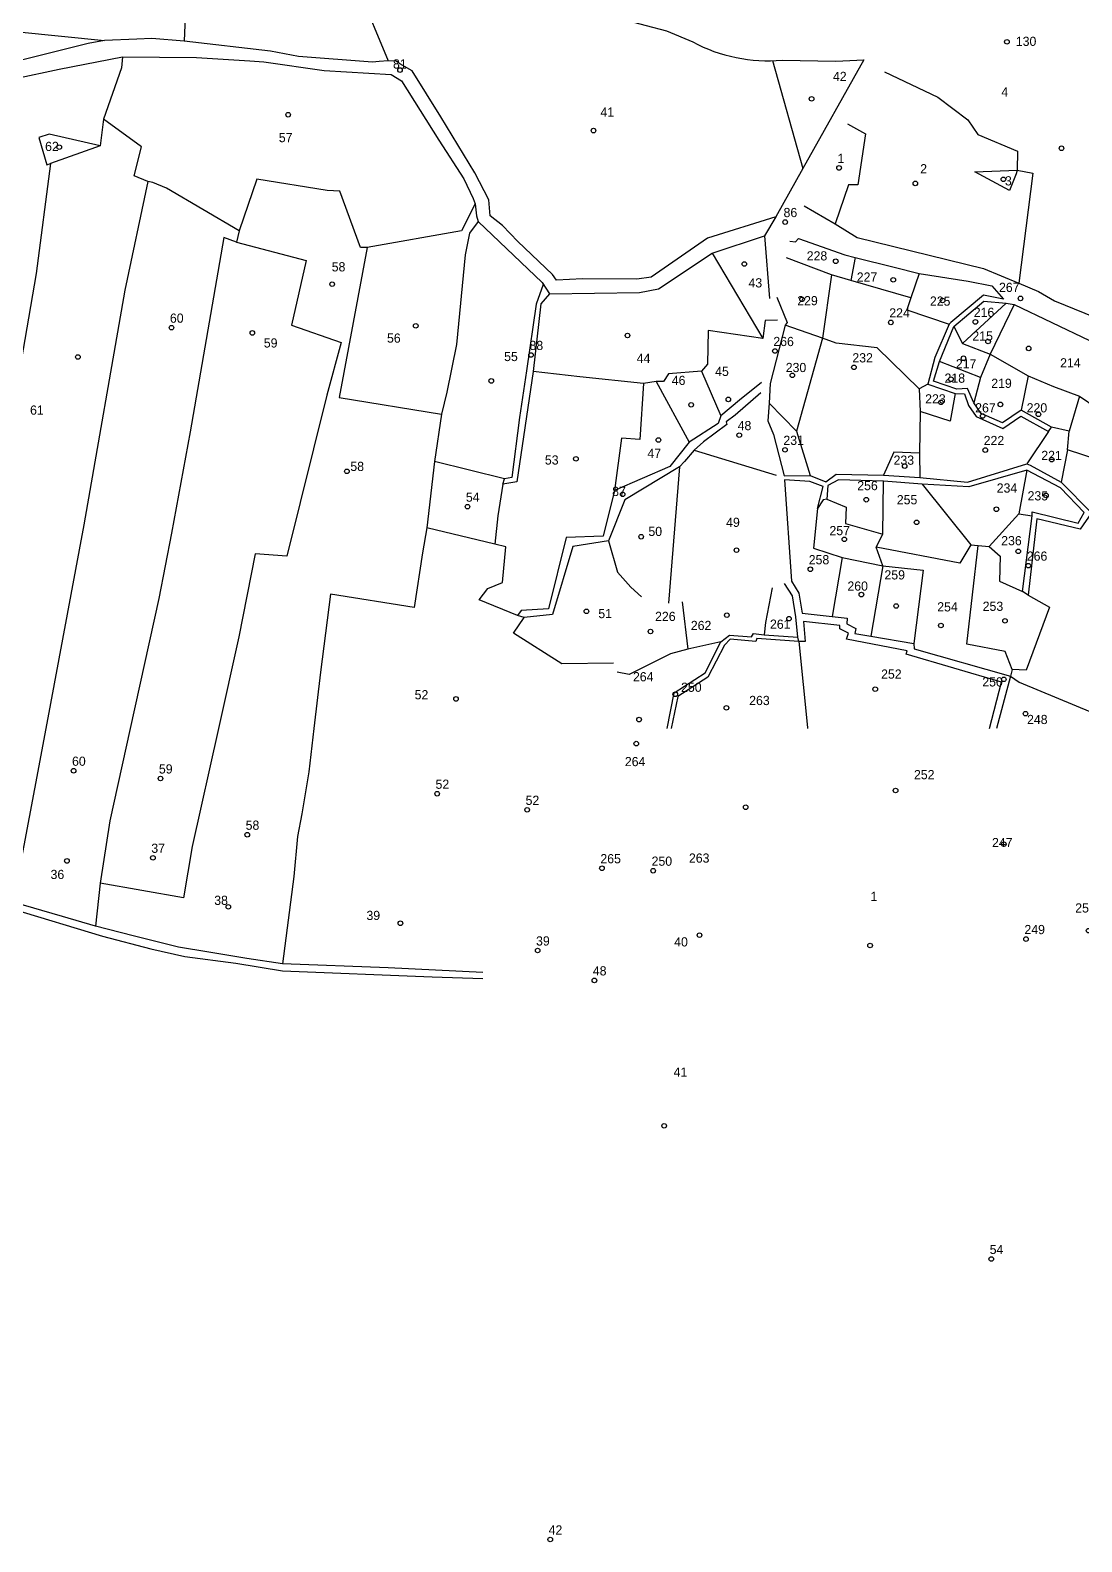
# Model space of a CAD drawing. Extents: x 176571 to 180224, y 250857 to 253450.
# Drawn here: x 178553 to 179011, y 251096 to 251754 of the extents above; entities that cross this region are included whole.
import ezdxf
from ezdxf.enums import TextEntityAlignment as Align

# ---------------------------------------------------------------- set-up
doc = ezdxf.new("R2010")
doc.units = 0
for name, color, linetype in [('1602', 240, 'Continuous'), ('1603', 240, 'Continuous'), ('A_POINTS', 252, 'Continuous')]:
    doc.layers.add(name, color=color, linetype=linetype)
doc.styles.add('HEBTXT', font='hebtxt.shx')

# ---------------------------------------------------------------- blocks, each defined once
blk = doc.blocks.new('1603')
at = {"layer": 'A_POINTS'}
blk.add_circle((0, 0), 0.25, dxfattribs=at)
at = {"style": 'HEBTXT'}
blk.add_attdef('PARCEL_NUM', text='', height=2, dxfattribs=at).set_placement((0, 1), align=Align.CENTER)
at = {"style": 'HEBTXT', "flags": 1}
blk.add_attdef('LOT_NUM', text='', height=2, dxfattribs=at).set_placement((0, -2.5), align=Align.CENTER)

msp = doc.modelspace()

# ---------------------------------------------------------------- linework, layer by layer
at = {"layer": '1602'}
msp.add_lwpolyline([(178545, 251841.2), (178556.72, 251835.09, 0.046281), (178579.05, 251825.73), (178605.83, 251816.61), (178668.45, 251798.28), (178729.89, 251780.59), (178761.24, 251771.83), (178812.28, 251758.4), (178829.95, 251753.66), (178841.34, 251748.88, 0.148287), (178880.22, 251741), (178903.56, 251740.55), (178915.82, 251741.04)], format="xyb", dxfattribs=at)
for points in [[(178626.12, 251810.67), (178616.65, 251775.71), (178621.16, 251764.63), (178620.42, 251756.25), (178620.13, 251749.19)], [(178645.26, 251805.07), (178663.36, 251794.84), (178678.13, 251787.15), (178696.05, 251771.86), (178708.89, 251740.67)], [(178510.13, 251756.85), (178520.22, 251756.16), (178520.89, 251772.19), (178541.16, 251773.87), (178539.86, 251759.45), (178548.03, 251753.26), (178585.51, 251749.5)], [(178877.48, 251672.77), (178847.8, 251663.43), (178823.34, 251646.5), (178817.04, 251645.68), (178793.37, 251645.74), (178782.04, 251645.21), (178780.31, 251647.66), (178765.33, 251662), (178758.67, 251668.97), (178753.3, 251673.22), (178752.7, 251680.13), (178746.53, 251691.9), (178731.74, 251716.25), (178719.34, 251736.32), (178713.95, 251739.39), (178712.38, 251740.48), (178708.89, 251740.67), (178704.92, 251740.28), (178702.02, 251739.99), (178669.85, 251742.56), (178657.77, 251744.82), (178620.13, 251749.19), (178606.11, 251750.31), (178599.5, 251750.03), (178585.51, 251749.5), (178578.37, 251748.18), (178542.96, 251739.4)], [(178593.31, 251742.37), (178592.87, 251737.54), (178584.99, 251715.23), (178583.55, 251703.58), (178562.02, 251695.91), (178555.8, 251648.07), (178544.34, 251581.3), (178538.33, 251546.03), (178528.97, 251501.65), (178525.09, 251483.7), (178525.58, 251481.43), (178525.53, 251474.02), (178525.27, 251469.02), (178524.62, 251463.3), (178522.47, 251450)], [(178527.66, 251728.86), (178565.76, 251736.95), (178593.31, 251742.37), (178625.51, 251742.14), (178648.67, 251740.71), (178654.85, 251740.17), (178681.1, 251736.48), (178710.2, 251734.64), (178714.72, 251731.97), (178730.94, 251706.09), (178741.84, 251689.26), (178745.86, 251680.72), (178746.67, 251678.47), (178747.3, 251673.12), (178748.05, 251670.75), (178775.89, 251644.1), (178779.03, 251639.23), (178818.19, 251639.77), (178826.47, 251641.35), (178849.83, 251656.93), (178872.63, 251664.54)], [(178915.82, 251741.04), (178889.31, 251693.74), (178877.48, 251672.77), (178872.63, 251664.54), (178874.69, 251637.25)], [(178876.11, 251740.74), (178889.31, 251693.74)], [(178924.75, 251735.85), (178947.94, 251724.87), (178960.96, 251715.03), (178965.42, 251708.55), (178982.63, 251701.35), (178982.42, 251693.07), (178982.12, 251691.49), (178979.21, 251684.18), (178964.07, 251692.39), (178982.42, 251693.07), (178989.27, 251691.78), (178983.28, 251643.88)], [(178746.67, 251678.47), (178740.82, 251666.67), (178699.77, 251659.39), (178696.91, 251659.42), (178687.9, 251683.97), (178682.29, 251684.15), (178651.81, 251689.07), (178644.03, 251666.64), (178612.51, 251685.17), (178606.46, 251687.62), (178604.28, 251688.17), (178598.42, 251690.61), (178601.62, 251703.15), (178584.99, 251715.23)], [(178908.66, 251713.18), (178916.49, 251708.94), (178913.13, 251686.72), (178909.16, 251686.62), (178903.37, 251669.74)], [(178583.55, 251703.58), (178561.39, 251708.78), (178556.88, 251707.32), (178560.39, 251695.31), (178562.02, 251695.91)], [(178604.28, 251688.17), (178594.41, 251640.76), (178576.57, 251538.64), (178559.93, 251450)], [(178889.85, 251677.54), (178903.37, 251669.74), (178912.96, 251663.76), (178967.89, 251650.23), (178983.28, 251643.88), (178991.83, 251640.25), (178998.66, 251636.23), (179011.86, 251630.87), (179026.03, 251625.13), (179043.74, 251616.78), (179050, 251613.76)], [(178644.03, 251666.64), (178642.95, 251661.7), (178637.37, 251663.82), (178622.7, 251579.12), (178614.66, 251535.08), (178609.17, 251506.67), (178596.65, 251450)], [(178748.05, 251670.75), (178744.33, 251665.67), (178742.33, 251656.2), (178738.58, 251617.25), (178734.43, 251596.37), (178732.11, 251586.87)], [(178642.95, 251661.7), (178673.27, 251653.67), (178666.88, 251625.64), (178688.48, 251618.1), (178682.18, 251595.16), (178664.86, 251525.06), (178651.1, 251526.01), (178643.94, 251490), (178635.05, 251450)], [(178699.77, 251659.39), (178687.5, 251594.17), (178732.11, 251586.87), (178729.1, 251566.22), (178725.68, 251537.43), (178723.84, 251526.49), (178720.14, 251502.71), (178683.81, 251508.49), (178679.49, 251474.59), (178676.57, 251450)], [(178883.6, 251662.17), (178886.05, 251661.82), (178887.37, 251663.28), (178907.47, 251656.18), (178911.95, 251655.03), (178928.97, 251650.91), (178939.87, 251648.1), (178961.17, 251644.69), (178971.52, 251642.65), (178976.51, 251636.85)], [(178849.83, 251656.93), (178871.88, 251619.82)], [(178936.22, 251637.45), (178910.16, 251645.04), (178901.73, 251647.56), (178882.14, 251654.93)], [(178911.95, 251655.03), (178910.16, 251645.04)], [(178901.73, 251647.56), (178897.75, 251619.95), (178886.55, 251579.4), (178892.38, 251560.19)], [(178939.87, 251648.1), (178936.22, 251637.45), (178934.49, 251632.26), (178952.97, 251626.1)], [(178775.89, 251644.1), (178776.26, 251643.36), (178773.23, 251634.67), (178769.11, 251605.68), (178766.01, 251585.36), (178762.7, 251559.24), (178759.42, 251558.71), (178729.1, 251566.22)], [(178779.03, 251639.23), (178775.36, 251634.82), (178771.89, 251605.41), (178764.89, 251557.39), (178758.78, 251556.43), (178759.42, 251558.71)], [(178877.97, 251637.72), (178882.37, 251626.71), (178881.63, 251625.59), (178875.03, 251600.15), (178874.65, 251591.59), (178874.02, 251583.95), (178876.47, 251578.03), (178881.19, 251560.06), (178892.38, 251560.19), (178899.22, 251557.47), (178903.71, 251560.7), (178924.31, 251560.27), (178940.17, 251559.24), (178960.85, 251557.3), (178986.74, 251565.19), (178988.16, 251564.67), (179001.61, 251557.3), (179014.77, 251543.93), (179009.87, 251536.74), (178991.05, 251541.29), (178987.25, 251508.07), (178984.86, 251509.74), (178989.03, 251542.62), (178989.06, 251544.34), (179009.07, 251539.44), (179011.67, 251544.12), (179001.4, 251554.79), (178986.72, 251562.49), (178961.52, 251555.28), (178941.16, 251556.38), (178924.29, 251557.69), (178904.74, 251558.26), (178900.18, 251555.82), (178899.67, 251549.87), (178898.04, 251549.6), (178895.66, 251545.79), (178898.07, 251555.41), (178892.33, 251557.56), (178881.35, 251558.21), (178884.31, 251514.14), (178887.57, 251508.92), (178889, 251500.2), (178902.02, 251498.73), (178908.48, 251498.12), (178908.33, 251495.61), (178912.24, 251493.62), (178911.82, 251491.34), (178918.8, 251490.24), (178937.55, 251487.09), (178937.69, 251484.77), (178979.53, 251472.78), (178973.44, 251450)], [(178976.51, 251636.85), (178967.9, 251638.7), (178953.69, 251626.71), (178952.97, 251626.1), (178946.69, 251611.49), (178943.61, 251599.93), (178955.46, 251595.88), (178959.52, 251595.66), (178961.29, 251590.62), (178964.6, 251585.85), (178976.19, 251580.6), (178984.02, 251586.01), (178996.16, 251579.26), (178997.46, 251581.19), (178984.23, 251588.58), (178976.11, 251583.05), (178966.87, 251587.14), (178963.65, 251591.85), (178960.86, 251598), (178956.28, 251597.79), (178946.07, 251601.19), (178948.73, 251609.71), (178954.97, 251625.02), (178967.97, 251636.09), (178977.66, 251635.22), (178977.66, 251635.22)], [(178977.66, 251635.22), (178958.73, 251617.57)], [(178981.2, 251634.64), (178970.72, 251613.01), (178966.48, 251602.75), (178963.65, 251591.85)], [(178977.66, 251635.22), (178981.2, 251634.64), (179013.95, 251618.93), (179050, 251602.57)], [(178878.28, 251627.77), (178872.92, 251627.68), (178871.88, 251619.82), (178848.09, 251623.26), (178847.84, 251608.67), (178845.21, 251605.57), (178830.76, 251604.4), (178828.66, 251601.14), (178825.42, 251601.01), (178819.98, 251600.14), (178792.19, 251603.12), (178771.89, 251605.41)], [(178943.61, 251599.93), (178939.92, 251597.85), (178921.57, 251615.66), (178903.81, 251617.73), (178897.75, 251619.95), (178881.63, 251625.59)], [(178954.97, 251625.02), (178958.73, 251617.57), (178970.75, 251612.98), (178987.28, 251603.61), (178998.22, 251598.83), (179009.65, 251594.76), (179025, 251584.25), (179041.16, 251578.1), (179050, 251568.61)], [(178966.48, 251602.75), (178948.73, 251609.71)], [(178871.31, 251600.69), (178861.71, 251592.93), (178853.65, 251586.16), (178852.41, 251582.82), (178839.85, 251574.74), (178831.33, 251564.03), (178807.36, 251553.67), (178802.47, 251533.73), (178786.34, 251533.13), (178778.59, 251502.18), (178766.71, 251501.46), (178765.17, 251499.26)], [(178819.98, 251600.14), (178818.42, 251575.78), (178810.38, 251576.41), (178807.36, 251553.67)], [(178825.42, 251601.01), (178839.85, 251574.74)], [(178845.21, 251605.57), (178853.65, 251586.16)], [(178987.28, 251603.61), (178984.23, 251588.58)], [(178871.03, 251596.08), (178859.77, 251586.42), (178855.85, 251583.54), (178856.21, 251582.42), (178846.03, 251574.77), (178841.97, 251571.26), (178837.75, 251566.29), (178835.64, 251563.92), (178811.88, 251549.51), (178804.71, 251531.75), (178789.18, 251529.32), (178780.41, 251499.63), (178767.98, 251498.32)], [(178939.92, 251597.85), (178940.27, 251588.05), (178940.07, 251569.89), (178940.17, 251559.24)], [(178955.46, 251595.88), (178953.29, 251583.81), (178940.27, 251588.05)], [(179009.65, 251594.76), (179005.15, 251579.49)], [(178886.55, 251579.4), (178874.65, 251591.59)], [(179004.35, 251571.38), (179005.15, 251579.49), (178997.46, 251581.19)], [(178996.16, 251579.26), (178986.74, 251565.19)], [(178841.97, 251571.26), (178877.72, 251560.3)], [(178940.07, 251569.89), (178928.87, 251570.29), (178924.31, 251560.27)], [(179035.88, 251556.31), (179031.42, 251562.55), (179004.35, 251571.38), (179001.61, 251557.3)], [(178835.64, 251563.92), (178830.89, 251504.6)], [(178986.72, 251562.49), (178983.28, 251543.53), (178989.03, 251542.62)], [(178758.78, 251556.43), (178756.6, 251542.63), (178755.25, 251530.26)], [(178962.35, 251529.93), (178957.61, 251522.04), (178921.21, 251529.03), (178924.12, 251534.6), (178924.29, 251557.69)], [(178941.16, 251556.38), (178962.35, 251529.93), (178965.46, 251529.71)], [(178899.67, 251549.87), (178908.04, 251546.43), (178907.84, 251539.23), (178924.12, 251534.6)], [(178895.66, 251545.79), (178893.89, 251528.53), (178906.41, 251524.43), (178924.08, 251520.78), (178941.59, 251518.91), (178937.55, 251487.09)], [(178983.28, 251543.53), (178970.34, 251529.31)], [(178806.9, 251478.49), (178784.4, 251478.27), (178763.37, 251491.54), (178767.98, 251498.32), (178765.17, 251499.26), (178748.49, 251506.12), (178752.23, 251511.04), (178758.63, 251513.55), (178760.08, 251529.17), (178755.25, 251530.26), (178725.68, 251537.43)], [(178804.71, 251531.75), (178808.63, 251518.09), (178814.37, 251511.55), (178819.14, 251507.32)], [(178924.08, 251520.78), (178921.21, 251529.03)], [(178980.26, 251475.68), (178977.24, 251483.53), (178960.54, 251486.71), (178965.46, 251529.71), (178970.34, 251529.31), (178975.15, 251525), (178974.8, 251514.14), (178984.86, 251509.74)], [(178906.41, 251524.43), (178902.02, 251498.73)], [(178924.08, 251520.78), (178918.8, 251490.24)], [(178875.86, 251511.22), (178872.95, 251496.12), (178872.46, 251490.82)], [(178970.44, 251450), (178975.61, 251470.17), (178934.15, 251482.43), (178934.68, 251483.81), (178908.31, 251488.87), (178909.06, 251491.55), (178905.37, 251493.41), (178905.29, 251494.84), (178889.56, 251496.69), (178890.32, 251487.93), (178887.49, 251487.95), (178887.11, 251489.87), (178886.22, 251498.7), (178884.77, 251507.83), (178881.26, 251513.14)], [(178987.25, 251508.07), (178996.61, 251502.83), (178986.42, 251475.43), (178980.26, 251475.68), (178979.53, 251472.78)], [(178836.71, 251505.23), (178839.23, 251484.62)], [(178853.54, 251487.75), (178839.23, 251484.62), (178831.73, 251482.53), (178813.77, 251473.61), (178808.48, 251474.64)], [(178830.27, 251450), (178833.28, 251465.6), (178846.78, 251474.22), (178853.54, 251487.75), (178857.3, 251490.71), (178866.99, 251489.88), (178867.77, 251491.44), (178872.46, 251490.82), (178887.11, 251489.87)], [(178887.49, 251487.95), (178869.23, 251489.27), (178868.87, 251487.85), (178857.65, 251488.96), (178855.22, 251486.39), (178847.93, 251472.41), (178834.81, 251464), (178832.04, 251450)], [(178887.49, 251487.95), (178891.24, 251450.52), (178891.32, 251450)], [(178979.53, 251472.78), (178983.42, 251470.21), (179015.84, 251456.7), (179035.99, 251450)], [(178413.01, 251450), (178423.4, 251441.38), (178418.75, 251427.45), (178420.52, 251425.47), (178434.13, 251420.5), (178448.55, 251414.94), (178448.45, 251395.09), (178450.15, 251394.77), (178470.41, 251390.97), (178477.63, 251392.11), (178483.75, 251346.4), (178508.57, 251343.96), (178517.48, 251361.56), (178537.75, 251371.73), (178545.31, 251371.58), (178584.63, 251359.62), (178605.71, 251354.19), (178620.46, 251350.85), (178642.64, 251347.87), (178662.92, 251344.64), (178728.06, 251342.01), (178750, 251341.29)], [(178559.93, 251450), (178555.01, 251423.81)], [(178596.65, 251450), (178587.79, 251409.85)], [(178635.05, 251450), (178623.65, 251398.65)], [(178676.57, 251450), (178674.34, 251431.22), (178671.35, 251412.95), (178669.47, 251403.06), (178667.83, 251385.61)], [(178750, 251343.91), (178708.95, 251345.83), (178662.9, 251347.7), (178647.42, 251349.99), (178630.95, 251352.76), (178617.62, 251354.84), (178597.98, 251359.84), (178581.56, 251364.01), (178567.29, 251368.23), (178545.73, 251374.5), (178539.06, 251374.43), (178515.71, 251363.41), (178506.82, 251348.36), (178487.24, 251349.65), (178483.24, 251373.79), (178479.13, 251394.93), (178471.96, 251393.28), (178451.49, 251396.64), (178451.56, 251415.72), (178437.77, 251422.73)], [(178555.01, 251423.81), (178545.73, 251374.5)], [(178587.79, 251409.85), (178583.59, 251382.75), (178581.56, 251364.01)], [(178623.65, 251398.65), (178619.89, 251376.39), (178583.59, 251382.75)], [(178667.83, 251385.61), (178662.9, 251347.7)]]:
    msp.add_lwpolyline(points, dxfattribs=at)

# ---------------------------------------------------------------- block references
at = {"layer": '1603'}
ref = msp.add_blockref('1603', (178978.04, 251748.93), dxfattribs=dict(at, xscale=4, yscale=4, zscale=4))
ref.add_attrib('PARCEL_NUM', '130', (178981.9, 251747.13), dxfattribs={"layer": '0', "height": 4, "style": 'HEBTXT'})
ref = msp.add_blockref('1603', (178714.02, 251736.62), dxfattribs=dict(at, xscale=4, yscale=4, zscale=4))
ref.add_attrib('PARCEL_NUM', '81', (178710.97, 251737.28), dxfattribs={"layer": '0', "height": 4, "style": 'HEBTXT'})
ref = msp.add_blockref('1603', (178893.07, 251724.12), dxfattribs=dict(at, xscale=4, yscale=4, zscale=4))
ref.add_attrib('PARCEL_NUM', '42', (178902.36, 251731.85), dxfattribs={"layer": '0', "height": 4, "style": 'HEBTXT'})
ref = msp.add_blockref('1603', (179001.75, 251702.6), dxfattribs=dict(at, xscale=4, yscale=4, zscale=4))
ref.add_attrib('PARCEL_NUM', '4', (178975.59, 251725.09), dxfattribs={"layer": '0', "height": 4, "style": 'HEBTXT'})
ref = msp.add_blockref('1603', (178665.38, 251717.17), dxfattribs=dict(at, xscale=4, yscale=4, zscale=4))
ref.add_attrib('PARCEL_NUM', '57', (178661.32, 251705.24), dxfattribs={"layer": '0', "height": 4, "style": 'HEBTXT'})
ref = msp.add_blockref('1603', (178798.19, 251710.27), dxfattribs=dict(at, xscale=4, yscale=4, zscale=4))
ref.add_attrib('PARCEL_NUM', '41', (178801.23, 251716.35), dxfattribs={"layer": '0', "height": 4, "style": 'HEBTXT'})
ref = msp.add_blockref('1603', (178565.82, 251703.06), dxfattribs=dict(at, xscale=4, yscale=4, zscale=4))
ref.add_attrib('PARCEL_NUM', '62', (178559.65, 251701.39), dxfattribs={"layer": '0', "height": 4, "style": 'HEBTXT'})
ref = msp.add_blockref('1603', (178905.03, 251694.04), dxfattribs=dict(at, xscale=4, yscale=4, zscale=4))
ref.add_attrib('PARCEL_NUM', '1', (178904.34, 251696.2), dxfattribs={"layer": '0', "height": 4, "style": 'HEBTXT'})
ref = msp.add_blockref('1603', (178938.18, 251687.28), dxfattribs=dict(at, xscale=4, yscale=4, zscale=4))
ref.add_attrib('PARCEL_NUM', '2', (178940.31, 251691.67), dxfattribs={"layer": '0', "height": 4, "style": 'HEBTXT'})
ref = msp.add_blockref('1603', (178976.51, 251689.06), dxfattribs=dict(at, xscale=4, yscale=4, zscale=4))
ref.add_attrib('PARCEL_NUM', '3', (178977.17, 251686.41), dxfattribs={"layer": '0', "height": 4, "style": 'HEBTXT'})
ref = msp.add_blockref('1603', (178881.56, 251670.46), dxfattribs=dict(at, xscale=4, yscale=4, zscale=4))
ref.add_attrib('PARCEL_NUM', '86', (178880.87, 251672.62), dxfattribs={"layer": '0', "height": 4, "style": 'HEBTXT'})
ref = msp.add_blockref('1603', (178684.51, 251643.44), dxfattribs=dict(at, xscale=4, yscale=4, zscale=4))
ref.add_attrib('PARCEL_NUM', '58', (178684.33, 251648.99), dxfattribs={"layer": '0', "height": 4, "style": 'HEBTXT'})
ref = msp.add_blockref('1603', (178863.82, 251652.23), dxfattribs=dict(at, xscale=4, yscale=4, zscale=4))
ref.add_attrib('PARCEL_NUM', '43', (178865.62, 251642.01), dxfattribs={"layer": '0', "height": 4, "style": 'HEBTXT'})
ref = msp.add_blockref('1603', (178903.57, 251653.41), dxfattribs=dict(at, xscale=4, yscale=4, zscale=4))
ref.add_attrib('PARCEL_NUM', '228', (178890.95, 251653.76), dxfattribs={"layer": '0', "height": 4, "style": 'HEBTXT'})
ref = msp.add_blockref('1603', (178928.6, 251645.34), dxfattribs=dict(at, xscale=4, yscale=4, zscale=4))
ref.add_attrib('PARCEL_NUM', '227', (178912.71, 251644.53), dxfattribs={"layer": '0', "height": 4, "style": 'HEBTXT'})
ref = msp.add_blockref('1603', (178983.92, 251637.23), dxfattribs=dict(at, xscale=4, yscale=4, zscale=4))
ref.add_attrib('PARCEL_NUM', '267', (178974.58, 251640.05), dxfattribs={"layer": '0', "height": 4, "style": 'HEBTXT'})
ref = msp.add_blockref('1603', (178888.93, 251636.83), dxfattribs=dict(at, xscale=4, yscale=4, zscale=4))
ref.add_attrib('PARCEL_NUM', '229', (178886.83, 251634.25), dxfattribs={"layer": '0', "height": 4, "style": 'HEBTXT'})
ref = msp.add_blockref('1603', (178927.55, 251626.79), dxfattribs=dict(at, xscale=4, yscale=4, zscale=4))
ref.add_attrib('PARCEL_NUM', '224', (178926.86, 251628.94), dxfattribs={"layer": '0', "height": 4, "style": 'HEBTXT'})
ref = msp.add_blockref('1603', (178950.03, 251636.32), dxfattribs=dict(at, xscale=4, yscale=4, zscale=4))
ref.add_attrib('PARCEL_NUM', '225', (178944.53, 251634.07), dxfattribs={"layer": '0', "height": 4, "style": 'HEBTXT'})
ref = msp.add_blockref('1603', (178964.31, 251627.02), dxfattribs=dict(at, xscale=4, yscale=4, zscale=4))
ref.add_attrib('PARCEL_NUM', '216', (178963.62, 251629.18), dxfattribs={"layer": '0', "height": 4, "style": 'HEBTXT'})
ref = msp.add_blockref('1603', (178614.64, 251624.5), dxfattribs=dict(at, xscale=4, yscale=4, zscale=4))
ref.add_attrib('PARCEL_NUM', '60', (178613.95, 251626.65), dxfattribs={"layer": '0', "height": 4, "style": 'HEBTXT'})
ref = msp.add_blockref('1603', (178720.87, 251625.3), dxfattribs=dict(at, xscale=4, yscale=4, zscale=4))
ref.add_attrib('PARCEL_NUM', '56', (178708.38, 251617.97), dxfattribs={"layer": '0', "height": 4, "style": 'HEBTXT'})
ref = msp.add_blockref('1603', (178649.8, 251622.22), dxfattribs=dict(at, xscale=4, yscale=4, zscale=4))
ref.add_attrib('PARCEL_NUM', '59', (178654.79, 251615.86), dxfattribs={"layer": '0', "height": 4, "style": 'HEBTXT'})
ref = msp.add_blockref('1603', (178813, 251621.11), dxfattribs=dict(at, xscale=4, yscale=4, zscale=4))
ref.add_attrib('PARCEL_NUM', '44', (178817, 251609.19), dxfattribs={"layer": '0', "height": 4, "style": 'HEBTXT'})
ref = msp.add_blockref('1603', (178877.12, 251614.34), dxfattribs=dict(at, xscale=4, yscale=4, zscale=4))
ref.add_attrib('PARCEL_NUM', '266', (178876.42, 251616.49), dxfattribs={"layer": '0', "height": 4, "style": 'HEBTXT'})
ref = msp.add_blockref('1603', (178969.82, 251618.5), dxfattribs=dict(at, xscale=4, yscale=4, zscale=4))
ref.add_attrib('PARCEL_NUM', '215', (178963, 251618.89), dxfattribs={"layer": '0', "height": 4, "style": 'HEBTXT'})
ref = msp.add_blockref('1603', (178573.92, 251611.74), dxfattribs=dict(at, xscale=4, yscale=4, zscale=4))
ref.add_attrib('PARCEL_NUM', '61', (178553.11, 251586.64), dxfattribs={"layer": '0', "height": 4, "style": 'HEBTXT'})
ref = msp.add_blockref('1603', (178753.72, 251601.32), dxfattribs=dict(at, xscale=4, yscale=4, zscale=4))
ref.add_attrib('PARCEL_NUM', '55', (178759.33, 251609.96), dxfattribs={"layer": '0', "height": 4, "style": 'HEBTXT'})
ref = msp.add_blockref('1603', (178771.05, 251612.61), dxfattribs=dict(at, xscale=4, yscale=4, zscale=4))
ref.add_attrib('PARCEL_NUM', '88', (178770.36, 251614.77), dxfattribs={"layer": '0', "height": 4, "style": 'HEBTXT'})
ref = msp.add_blockref('1603', (178911.49, 251607.23), dxfattribs=dict(at, xscale=4, yscale=4, zscale=4))
ref.add_attrib('PARCEL_NUM', '232', (178910.8, 251609.39), dxfattribs={"layer": '0', "height": 4, "style": 'HEBTXT'})
ref = msp.add_blockref('1603', (178987.49, 251615.47), dxfattribs=dict(at, xscale=4, yscale=4, zscale=4))
ref.add_attrib('PARCEL_NUM', '214', (179001.18, 251607.2), dxfattribs={"layer": '0', "height": 4, "style": 'HEBTXT'})
ref = msp.add_blockref('1603', (178856.85, 251593.27), dxfattribs=dict(at, xscale=4, yscale=4, zscale=4))
ref.add_attrib('PARCEL_NUM', '45', (178851.12, 251603.48), dxfattribs={"layer": '0', "height": 4, "style": 'HEBTXT'})
ref = msp.add_blockref('1603', (178884.68, 251603.77), dxfattribs=dict(at, xscale=4, yscale=4, zscale=4))
ref.add_attrib('PARCEL_NUM', '230', (178881.82, 251605.17), dxfattribs={"layer": '0', "height": 4, "style": 'HEBTXT'})
ref = msp.add_blockref('1603', (178959.16, 251611.2), dxfattribs=dict(at, xscale=4, yscale=4, zscale=4))
ref.add_attrib('PARCEL_NUM', '217', (178955.82, 251606.79), dxfattribs={"layer": '0', "height": 4, "style": 'HEBTXT'})
ref = msp.add_blockref('1603', (178840.7, 251590.94), dxfattribs=dict(at, xscale=4, yscale=4, zscale=4))
ref.add_attrib('PARCEL_NUM', '46', (178832.24, 251599.55), dxfattribs={"layer": '0', "height": 4, "style": 'HEBTXT'})
ref = msp.add_blockref('1603', (178953.69, 251602.07), dxfattribs=dict(at, xscale=4, yscale=4, zscale=4))
ref.add_attrib('PARCEL_NUM', '218', (178950.89, 251600.54), dxfattribs={"layer": '0', "height": 4, "style": 'HEBTXT'})
ref = msp.add_blockref('1603', (178975.2, 251591.1), dxfattribs=dict(at, xscale=4, yscale=4, zscale=4))
ref.add_attrib('PARCEL_NUM', '219', (178971.21, 251598.29), dxfattribs={"layer": '0', "height": 4, "style": 'HEBTXT'})
ref = msp.add_blockref('1603', (178949.33, 251592), dxfattribs=dict(at, xscale=4, yscale=4, zscale=4))
ref.add_attrib('PARCEL_NUM', '223', (178942.47, 251591.52), dxfattribs={"layer": '0', "height": 4, "style": 'HEBTXT'})
ref = msp.add_blockref('1603', (178967.47, 251586.07), dxfattribs=dict(at, xscale=4, yscale=4, zscale=4))
ref.add_attrib('PARCEL_NUM', '267', (178964.23, 251587.62), dxfattribs={"layer": '0', "height": 4, "style": 'HEBTXT'})
ref = msp.add_blockref('1603', (178991.74, 251586.8), dxfattribs=dict(at, xscale=4, yscale=4, zscale=4))
ref.add_attrib('PARCEL_NUM', '220', (178986.61, 251587.62), dxfattribs={"layer": '0', "height": 4, "style": 'HEBTXT'})
ref = msp.add_blockref('1603', (178861.6, 251577.73), dxfattribs=dict(at, xscale=4, yscale=4, zscale=4))
ref.add_attrib('PARCEL_NUM', '48', (178860.91, 251579.89), dxfattribs={"layer": '0', "height": 4, "style": 'HEBTXT'})
ref = msp.add_blockref('1603', (178826.45, 251575.61), dxfattribs=dict(at, xscale=4, yscale=4, zscale=4))
ref.add_attrib('PARCEL_NUM', '47', (178821.66, 251567.83), dxfattribs={"layer": '0', "height": 4, "style": 'HEBTXT'})
ref = msp.add_blockref('1603', (178881.49, 251571.33), dxfattribs=dict(at, xscale=4, yscale=4, zscale=4))
ref.add_attrib('PARCEL_NUM', '231', (178880.8, 251573.49), dxfattribs={"layer": '0', "height": 4, "style": 'HEBTXT'})
ref = msp.add_blockref('1603', (178968.61, 251571.24), dxfattribs=dict(at, xscale=4, yscale=4, zscale=4))
ref.add_attrib('PARCEL_NUM', '222', (178967.92, 251573.39), dxfattribs={"layer": '0', "height": 4, "style": 'HEBTXT'})
ref = msp.add_blockref('1603', (178790.56, 251567.43), dxfattribs=dict(at, xscale=4, yscale=4, zscale=4))
ref.add_attrib('PARCEL_NUM', '53', (178777.06, 251564.93), dxfattribs={"layer": '0', "height": 4, "style": 'HEBTXT'})
ref = msp.add_blockref('1603', (178933.56, 251564.27), dxfattribs=dict(at, xscale=4, yscale=4, zscale=4))
ref.add_attrib('PARCEL_NUM', '233', (178928.72, 251564.85), dxfattribs={"layer": '0', "height": 4, "style": 'HEBTXT'})
ref = msp.add_blockref('1603', (178997.51, 251567.05), dxfattribs=dict(at, xscale=4, yscale=4, zscale=4))
ref.add_attrib('PARCEL_NUM', '221', (178992.97, 251566.9), dxfattribs={"layer": '0', "height": 4, "style": 'HEBTXT'})
ref = msp.add_blockref('1603', (178690.93, 251561.99), dxfattribs=dict(at, xscale=4, yscale=4, zscale=4))
ref.add_attrib('PARCEL_NUM', '58', (178692.43, 251562.13), dxfattribs={"layer": '0', "height": 4, "style": 'HEBTXT'})
ref = msp.add_blockref('1603', (178810.88, 251551.98), dxfattribs=dict(at, xscale=4, yscale=4, zscale=4))
ref.add_attrib('PARCEL_NUM', '87', (178806.31, 251551.25), dxfattribs={"layer": '0', "height": 4, "style": 'HEBTXT'})
ref = msp.add_blockref('1603', (178916.85, 251549.63), dxfattribs=dict(at, xscale=4, yscale=4, zscale=4))
ref.add_attrib('PARCEL_NUM', '256', (178912.92, 251553.78), dxfattribs={"layer": '0', "height": 4, "style": 'HEBTXT'})
ref = msp.add_blockref('1603', (178973.46, 251545.48), dxfattribs=dict(at, xscale=4, yscale=4, zscale=4))
ref.add_attrib('PARCEL_NUM', '234', (178973.59, 251552.73), dxfattribs={"layer": '0', "height": 4, "style": 'HEBTXT'})
ref = msp.add_blockref('1603', (178995.01, 251551.49), dxfattribs=dict(at, xscale=4, yscale=4, zscale=4))
ref.add_attrib('PARCEL_NUM', '235', (178987.02, 251549.32), dxfattribs={"layer": '0', "height": 4, "style": 'HEBTXT'})
ref = msp.add_blockref('1603', (178743.38, 251546.59), dxfattribs=dict(at, xscale=4, yscale=4, zscale=4))
ref.add_attrib('PARCEL_NUM', '54', (178742.69, 251548.75), dxfattribs={"layer": '0', "height": 4, "style": 'HEBTXT'})
ref = msp.add_blockref('1603', (178938.74, 251539.77), dxfattribs=dict(at, xscale=4, yscale=4, zscale=4))
ref.add_attrib('PARCEL_NUM', '255', (178930.13, 251547.61), dxfattribs={"layer": '0', "height": 4, "style": 'HEBTXT'})
ref = msp.add_blockref('1603', (178860.4, 251527.67), dxfattribs=dict(at, xscale=4, yscale=4, zscale=4))
ref.add_attrib('PARCEL_NUM', '49', (178855.89, 251537.78), dxfattribs={"layer": '0', "height": 4, "style": 'HEBTXT'})
ref = msp.add_blockref('1603', (178818.93, 251533.5), dxfattribs=dict(at, xscale=4, yscale=4, zscale=4))
ref.add_attrib('PARCEL_NUM', '50', (178822.08, 251533.84), dxfattribs={"layer": '0', "height": 4, "style": 'HEBTXT'})
ref = msp.add_blockref('1603', (178907.3, 251532.38), dxfattribs=dict(at, xscale=4, yscale=4, zscale=4))
ref.add_attrib('PARCEL_NUM', '257', (178900.84, 251534.19), dxfattribs={"layer": '0', "height": 4, "style": 'HEBTXT'})
ref = msp.add_blockref('1603', (178982.97, 251527.17), dxfattribs=dict(at, xscale=4, yscale=4, zscale=4))
ref.add_attrib('PARCEL_NUM', '236', (178975.54, 251529.8), dxfattribs={"layer": '0', "height": 4, "style": 'HEBTXT'})
ref = msp.add_blockref('1603', (178987.37, 251520.93), dxfattribs=dict(at, xscale=4, yscale=4, zscale=4))
ref.add_attrib('PARCEL_NUM', '266', (178986.68, 251523.08), dxfattribs={"layer": '0', "height": 4, "style": 'HEBTXT'})
ref = msp.add_blockref('1603', (178892.52, 251519.36), dxfattribs=dict(at, xscale=4, yscale=4, zscale=4))
ref.add_attrib('PARCEL_NUM', '258', (178891.82, 251521.51), dxfattribs={"layer": '0', "height": 4, "style": 'HEBTXT'})
ref = msp.add_blockref('1603', (178914.72, 251508.32), dxfattribs=dict(at, xscale=4, yscale=4, zscale=4))
ref.add_attrib('PARCEL_NUM', '260', (178908.65, 251510.04), dxfattribs={"layer": '0', "height": 4, "style": 'HEBTXT'})
ref = msp.add_blockref('1603', (178929.84, 251503.38), dxfattribs=dict(at, xscale=4, yscale=4, zscale=4))
ref.add_attrib('PARCEL_NUM', '259', (178924.76, 251514.92), dxfattribs={"layer": '0', "height": 4, "style": 'HEBTXT'})
ref = msp.add_blockref('1603', (178795.13, 251501.05), dxfattribs=dict(at, xscale=4, yscale=4, zscale=4))
ref.add_attrib('PARCEL_NUM', '51', (178800.3, 251498.08), dxfattribs={"layer": '0', "height": 4, "style": 'HEBTXT'})
ref = msp.add_blockref('1603', (178822.99, 251492.27), dxfattribs=dict(at, xscale=4, yscale=4, zscale=4))
ref.add_attrib('PARCEL_NUM', '226', (178824.98, 251496.84), dxfattribs={"layer": '0', "height": 4, "style": 'HEBTXT'})
ref = msp.add_blockref('1603', (178949.33, 251494.87), dxfattribs=dict(at, xscale=4, yscale=4, zscale=4))
ref.add_attrib('PARCEL_NUM', '254', (178947.71, 251501.01), dxfattribs={"layer": '0', "height": 4, "style": 'HEBTXT'})
ref = msp.add_blockref('1603', (178977.2, 251496.91), dxfattribs=dict(at, xscale=4, yscale=4, zscale=4))
ref.add_attrib('PARCEL_NUM', '253', (178967.49, 251501.26), dxfattribs={"layer": '0', "height": 4, "style": 'HEBTXT'})
ref = msp.add_blockref('1603', (178856.21, 251499.36), dxfattribs=dict(at, xscale=4, yscale=4, zscale=4))
ref.add_attrib('PARCEL_NUM', '262', (178840.54, 251492.9), dxfattribs={"layer": '0', "height": 4, "style": 'HEBTXT'})
ref = msp.add_blockref('1603', (178883.24, 251497.84), dxfattribs=dict(at, xscale=4, yscale=4, zscale=4))
ref.add_attrib('PARCEL_NUM', '261', (178874.96, 251493.45), dxfattribs={"layer": '0', "height": 4, "style": 'HEBTXT'})
ref = msp.add_blockref('1603', (178818.01, 251453.93), dxfattribs=dict(at, xscale=4, yscale=4, zscale=4))
ref.add_attrib('PARCEL_NUM', '264', (178815.36, 251470.59), dxfattribs={"layer": '0', "height": 4, "style": 'HEBTXT'})
ref = msp.add_blockref('1603', (178920.74, 251467.17), dxfattribs=dict(at, xscale=4, yscale=4, zscale=4))
ref.add_attrib('PARCEL_NUM', '252', (178923.3, 251471.74), dxfattribs={"layer": '0', "height": 4, "style": 'HEBTXT'})
ref = msp.add_blockref('1603', (178833.76, 251464.95), dxfattribs=dict(at, xscale=4, yscale=4, zscale=4))
ref.add_attrib('PARCEL_NUM', '250', (178836.3, 251466.01), dxfattribs={"layer": '0', "height": 4, "style": 'HEBTXT'})
ref = msp.add_blockref('1603', (178976.7, 251471.44), dxfattribs=dict(at, xscale=4, yscale=4, zscale=4))
ref.add_attrib('PARCEL_NUM', '250', (178967.31, 251468.35), dxfattribs={"layer": '0', "height": 4, "style": 'HEBTXT'})
ref = msp.add_blockref('1603', (178738.39, 251462.92), dxfattribs=dict(at, xscale=4, yscale=4, zscale=4))
ref.add_attrib('PARCEL_NUM', '52', (178720.4, 251462.74), dxfattribs={"layer": '0', "height": 4, "style": 'HEBTXT'})
ref = msp.add_blockref('1603', (178856.02, 251459.05), dxfattribs=dict(at, xscale=4, yscale=4, zscale=4))
ref.add_attrib('PARCEL_NUM', '263', (178865.91, 251460.25), dxfattribs={"layer": '0', "height": 4, "style": 'HEBTXT'})
ref = msp.add_blockref('1603', (178986.09, 251456.5), dxfattribs=dict(at, xscale=4, yscale=4, zscale=4))
ref.add_attrib('PARCEL_NUM', '248', (178986.78, 251451.98), dxfattribs={"layer": '0', "height": 4, "style": 'HEBTXT'})
ref = msp.add_blockref('1603', (178816.79, 251443.47), dxfattribs=dict(at, xscale=4, yscale=4, zscale=4))
ref.add_attrib('PARCEL_NUM', '264', (178811.84, 251433.66), dxfattribs={"layer": '0', "height": 4, "style": 'HEBTXT'})
ref = msp.add_blockref('1603', (178572.06, 251431.66), dxfattribs=dict(at, xscale=4, yscale=4, zscale=4))
ref.add_attrib('PARCEL_NUM', '60', (178571.37, 251433.82), dxfattribs={"layer": '0', "height": 4, "style": 'HEBTXT'})
ref = msp.add_blockref('1603', (178609.86, 251428.3), dxfattribs=dict(at, xscale=4, yscale=4, zscale=4))
ref.add_attrib('PARCEL_NUM', '59', (178609.17, 251430.46), dxfattribs={"layer": '0', "height": 4, "style": 'HEBTXT'})
ref = msp.add_blockref('1603', (178929.6, 251423.09), dxfattribs=dict(at, xscale=4, yscale=4, zscale=4))
ref.add_attrib('PARCEL_NUM', '252', (178937.59, 251427.96), dxfattribs={"layer": '0', "height": 4, "style": 'HEBTXT'})
ref = msp.add_blockref('1603', (178730.18, 251421.65), dxfattribs=dict(at, xscale=4, yscale=4, zscale=4))
ref.add_attrib('PARCEL_NUM', '52', (178729.49, 251423.81), dxfattribs={"layer": '0', "height": 4, "style": 'HEBTXT'})
ref = msp.add_blockref('1603', (178769.36, 251414.65), dxfattribs=dict(at, xscale=4, yscale=4, zscale=4))
ref.add_attrib('PARCEL_NUM', '52', (178768.67, 251416.81), dxfattribs={"layer": '0', "height": 4, "style": 'HEBTXT'})
ref = msp.add_blockref('1603', (178864.39, 251415.79), dxfattribs=dict(at, xscale=4, yscale=4, zscale=4))
ref.add_attrib('PARCEL_NUM', '263', (178839.71, 251391.66), dxfattribs={"layer": '0', "height": 4, "style": 'HEBTXT'})
ref = msp.add_blockref('1603', (178647.58, 251403.82), dxfattribs=dict(at, xscale=4, yscale=4, zscale=4))
ref.add_attrib('PARCEL_NUM', '58', (178646.89, 251405.98), dxfattribs={"layer": '0', "height": 4, "style": 'HEBTXT'})
ref = msp.add_blockref('1603', (178976.7, 251399.7), dxfattribs=dict(at, xscale=4, yscale=4, zscale=4))
ref.add_attrib('PARCEL_NUM', '247', (178971.54, 251398.41), dxfattribs={"layer": '0', "height": 4, "style": 'HEBTXT'})
ref = msp.add_blockref('1603', (178606.56, 251393.78), dxfattribs=dict(at, xscale=4, yscale=4, zscale=4))
ref.add_attrib('PARCEL_NUM', '37', (178605.87, 251395.94), dxfattribs={"layer": '0', "height": 4, "style": 'HEBTXT'})
ref = msp.add_blockref('1603', (178569.15, 251392.41), dxfattribs=dict(at, xscale=4, yscale=4, zscale=4))
ref.add_attrib('PARCEL_NUM', '36', (178562.03, 251384.53), dxfattribs={"layer": '0', "height": 4, "style": 'HEBTXT'})
ref = msp.add_blockref('1603', (178801.88, 251389.23), dxfattribs=dict(at, xscale=4, yscale=4, zscale=4))
ref.add_attrib('PARCEL_NUM', '265', (178801.19, 251391.38), dxfattribs={"layer": '0', "height": 4, "style": 'HEBTXT'})
ref = msp.add_blockref('1603', (178824.16, 251388.16), dxfattribs=dict(at, xscale=4, yscale=4, zscale=4))
ref.add_attrib('PARCEL_NUM', '250', (178823.47, 251390.32), dxfattribs={"layer": '0', "height": 4, "style": 'HEBTXT'})
ref = msp.add_blockref('1603', (178639.37, 251372.42), dxfattribs=dict(at, xscale=4, yscale=4, zscale=4))
ref.add_attrib('PARCEL_NUM', '38', (178633.23, 251373.27), dxfattribs={"layer": '0', "height": 4, "style": 'HEBTXT'})
ref = msp.add_blockref('1603', (178918.5, 251355.6), dxfattribs=dict(at, xscale=4, yscale=4, zscale=4))
ref.add_attrib('PARCEL_NUM', '1', (178918.65, 251374.97), dxfattribs={"layer": '0', "height": 4, "style": 'HEBTXT'})
ref = msp.add_blockref('1603', (178714.2, 251365.29), dxfattribs=dict(at, xscale=4, yscale=4, zscale=4))
ref.add_attrib('PARCEL_NUM', '39', (178699.44, 251366.7, 292.86), dxfattribs={"layer": '0', "height": 4, "style": 'HEBTXT'})
ref = msp.add_blockref('1603', (179013.54, 251362.07), dxfattribs=dict(at, xscale=4, yscale=4, zscale=4))
ref.add_attrib('PARCEL_NUM', '250', (179007.74, 251369.95), dxfattribs={"layer": '0', "height": 4, "style": 'HEBTXT'})
ref = msp.add_blockref('1603', (178986.33, 251358.39), dxfattribs=dict(at, xscale=4, yscale=4, zscale=4))
ref.add_attrib('PARCEL_NUM', '249', (178985.64, 251360.55), dxfattribs={"layer": '0', "height": 4, "style": 'HEBTXT'})
ref = msp.add_blockref('1603', (178773.91, 251353.44), dxfattribs=dict(at, xscale=4, yscale=4, zscale=4))
ref.add_attrib('PARCEL_NUM', '39', (178773.22, 251355.6), dxfattribs={"layer": '0', "height": 4, "style": 'HEBTXT'})
ref = msp.add_blockref('1603', (178844.29, 251360.09), dxfattribs=dict(at, xscale=4, yscale=4, zscale=4))
ref.add_attrib('PARCEL_NUM', '40', (178833.3, 251355.19), dxfattribs={"layer": '0', "height": 4, "style": 'HEBTXT'})
ref = msp.add_blockref('1603', (178798.6, 251340.42), dxfattribs=dict(at, xscale=4, yscale=4, zscale=4))
ref.add_attrib('PARCEL_NUM', '48', (178797.91, 251342.58), dxfattribs={"layer": '0', "height": 4, "style": 'HEBTXT'})
ref = msp.add_blockref('1603', (178828.93, 251277.11), dxfattribs=dict(at, xscale=4, yscale=4, zscale=4))
ref.add_attrib('PARCEL_NUM', '41', (178833.03, 251298.5), dxfattribs={"layer": '0', "height": 4, "style": 'HEBTXT'})
ref = msp.add_blockref('1603', (178971.22, 251219.16), dxfattribs=dict(at, xscale=4, yscale=4, zscale=4))
ref.add_attrib('PARCEL_NUM', '54', (178970.53, 251221.32), dxfattribs={"layer": '0', "height": 4, "style": 'HEBTXT'})
ref = msp.add_blockref('1603', (178779.38, 251097.1), dxfattribs=dict(at, xscale=4, yscale=4, zscale=4))
ref.add_attrib('PARCEL_NUM', '42', (178778.69, 251099.25), dxfattribs={"layer": '0', "height": 4, "style": 'HEBTXT'})

doc.saveas('drawing.dxf')
